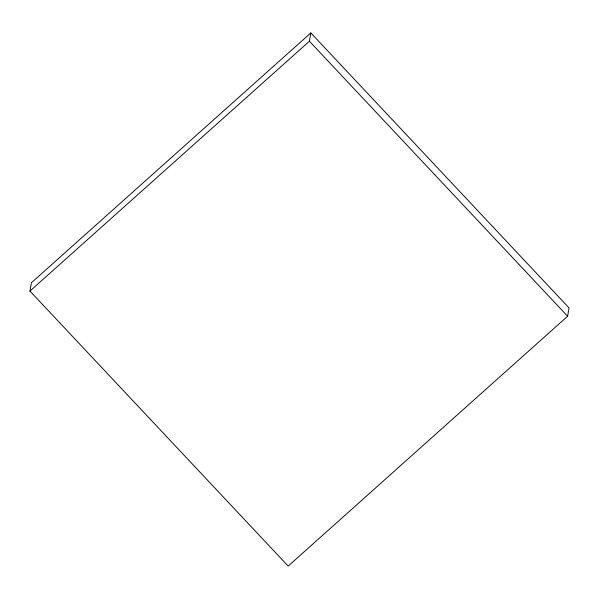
<?xml version="1.0" encoding="UTF-8"?>
<svg xmlns="http://www.w3.org/2000/svg" width="599" height="599" viewBox="0 0 599 599"><rect width="100%" height="100%" fill="white"/><g stroke="black" fill="none" stroke-linecap="round" stroke-linejoin="round"><path stroke-width="0.9" d="M29.95 291.077L31.388 282.765L310.829 32.908L569.05 307.923L567.612 316.235L288.171 566.092L29.95 291.077L309.398 41.219L310.829 32.908M309.398 41.219L567.612 316.235"/></g></svg>
